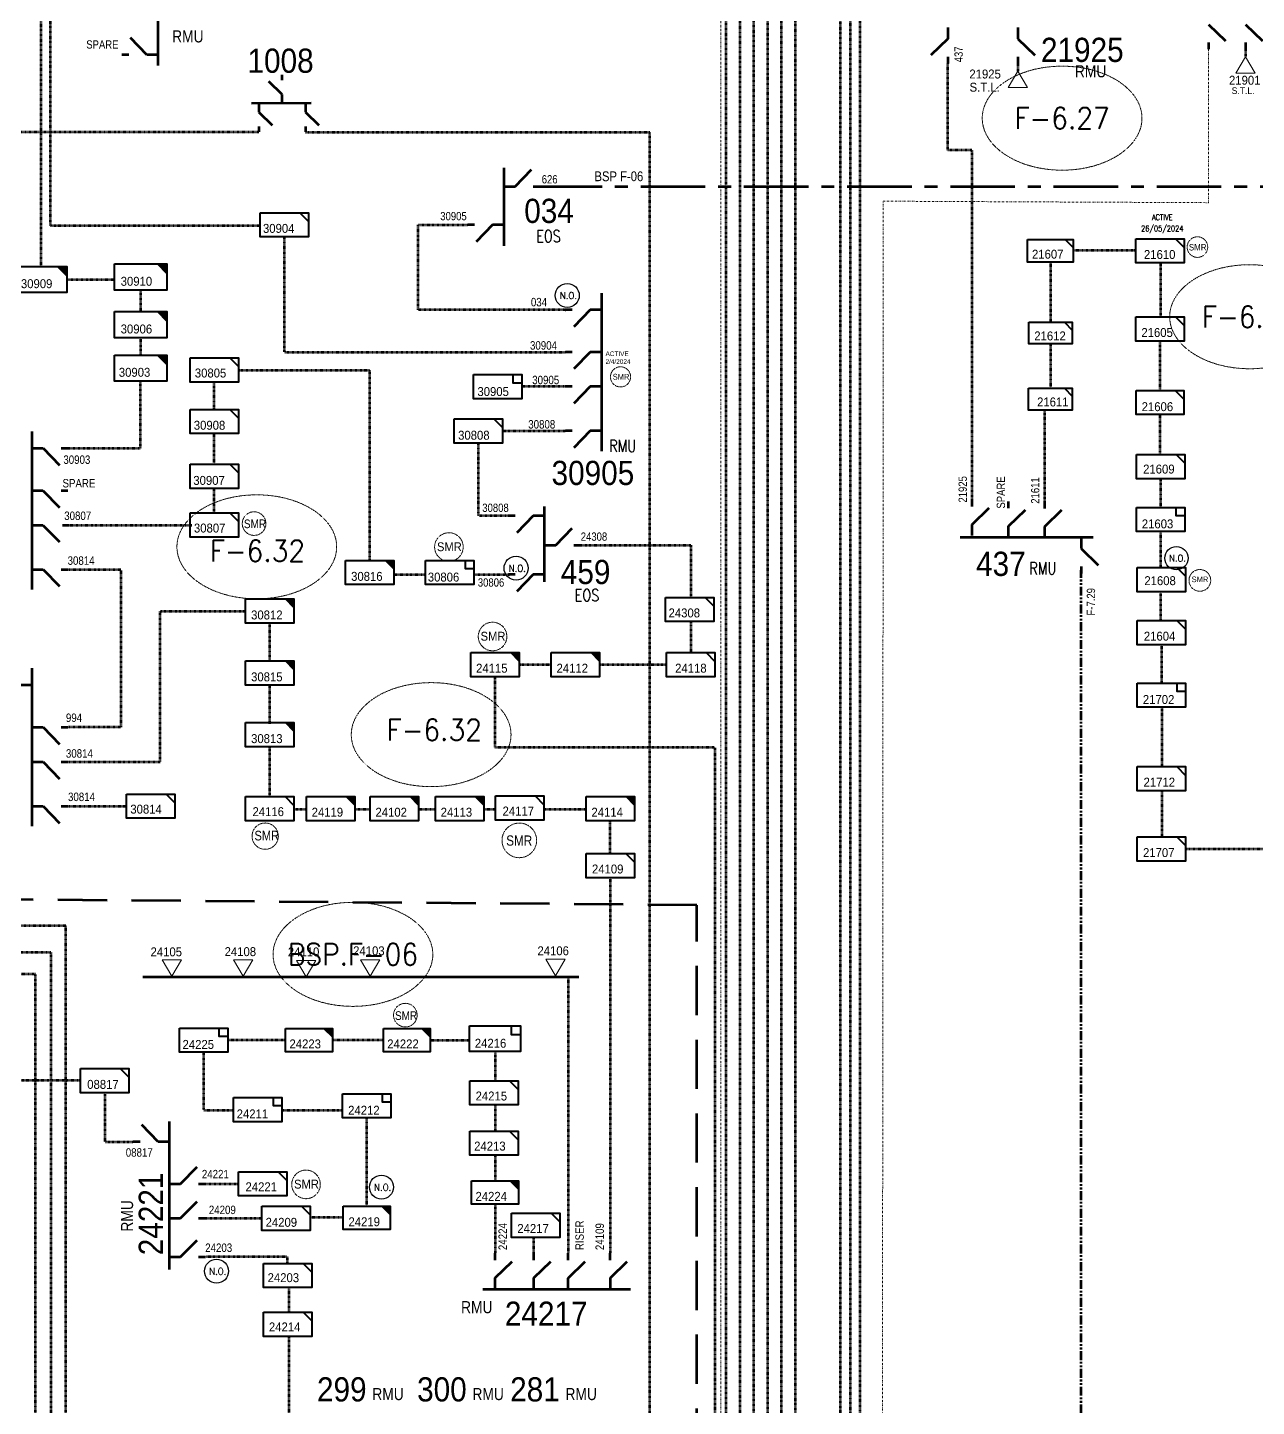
# Model space of a CAD drawing. Header units: metres. Extents: x 65984 to 144644, y -19036 to 23726.
# Drawn here: x 123471 to 123979, y 20894 to 21464 of the extents above; entities that cross this region are included whole.
import ezdxf
from ezdxf.enums import TextEntityAlignment as Align

# ---------------------------------------------------------------- set-up
doc = ezdxf.new("R2010")
doc.units = ezdxf.units.M
doc.header["$MEASUREMENT"] = 0
for name, pattern in [('( Center )', [2, 1.25, -0.25, 0.25, -0.25]), ('( Phantom )', [2.5, 1.25, -0.25, 0.25, -0.25, 0.25, -0.25]), ('DGN Style 3', [0.013877, 0, -0.013877]), ('DGN Style 4', [1.6, 0.8, -0.4, 0, -0.4]), ('HIDDEN2', [2381.25, 1587.5, -793.75])]:
    doc.linetypes.add(name, pattern=pattern)
doc.layers.get('0').update_dxf_attribs({"color": 95, "lineweight": 40})
for name, color, linetype, lineweight in [('d_eos', 111, 'Continuous', 40), ('d_eos no', 121, 'Continuous', 40), ('d_oh branch', 94, 'Continuous', 40), ('d_switch', 95, 'Continuous', 40), ('d_tf', 1, 'Continuous', 40), ('d_tf no', 6, 'Continuous', 40), ('d_ug cable', 95, 'Continuous', 40), ('d_ug main line', 95, 'Continuous', 40), ('d_unit sub', 7, 'Continuous', 40), ('FDR  1  16', 234, 'Continuous', 40), ('fedr no', 95, 'Continuous', 40), ('Level 37', 7, 'Continuous', 0), ('SW N O', 114, 'Continuous', 30)]:
    doc.layers.add(name, color=color, linetype=linetype, lineweight=lineweight)
doc.styles.add('NASKHF', font='naskhf.shx', dxfattribs={"height": 8})
doc.styles.add('Style-Arial', font='arial.ttf')
doc.styles.add('Style-ENGINEERING', font='ENGINEERING.shx')
doc.styles.add('Style-msdefault', font='msdefault.shx')
doc.styles.add('Style-STANDARD', font='STANDARD.shx')

# ---------------------------------------------------------------- blocks, each defined once
blk = doc.blocks.new('SS')
at = {"color": 0, "linetype": 'ByBlock', "lineweight": -2, "flags": 128}
blk.add_lwpolyline([(6.95, 4.25), (10.45, 4.25), (10.45, 0.75)], close=True, dxfattribs=at)
at = {"color": 0, "linetype": 'ByBlock', "lineweight": -2, "extrusion": (0, 0, -1)}
blk.add_solid([(-6.95, 4.25), (-10.45, 4.25), (-10.45, 0.75)], dxfattribs=at)
at = {"color": 0, "linetype": 'ByBlock', "lineweight": -2}
blk.add_3dface([(-9.55, 4.25), (10.45, 4.25), (10.45, -5.75), (-9.55, -5.75)], dxfattribs=at)
blk = doc.blocks.new('TF_8')
at = {"color": 0, "linetype": 'ByBlock', "lineweight": -2}
blk.add_line((6.3, 4.95), (9.9, 1.35), dxfattribs=at)
blk.add_3dface([(-10.1, 4.95), (9.9, 4.95), (9.9, -5.05), (-10.1, -5.05)], dxfattribs=at)
blk = doc.blocks.new('TF3')
at = {"color": 0, "linetype": 'ByBlock', "lineweight": -2}
for p, q in [((11.3, 9), (18.3, 9)), ((18.3, 9), (18.3, 2))]:
    blk.add_line(p, q, dxfattribs=at)
at = {"color": 0, "linetype": 'ByBlock', "lineweight": -2, "flags": 128}
blk.add_lwpolyline([(18.3, 2), (11.3, 2), (11.3, 9)], dxfattribs=at)
at = {"color": 0, "linetype": 'ByBlock', "lineweight": -2}
blk.add_3dface([(-21.7, 9), (18.3, 9), (18.3, -11), (-21.7, -11)], dxfattribs=at)
blk = doc.blocks.new('exist.us-1000kva')
at = {"color": 0, "linetype": 'ByBlock', "lineweight": -2, "flags": 128}
blk.add_lwpolyline([(40, 12.9), (32.8, 20), (40, 20)], close=True, dxfattribs=at)
at = {"color": 0, "linetype": 'ByBlock', "lineweight": -2, "extrusion": (0, 0, -1)}
blk.add_solid([(-40, 12.9), (-32.8, 20), (-40, 20)], dxfattribs=at)
at = {"color": 0, "linetype": 'ByBlock', "lineweight": -2, "xscale": 2, "yscale": 2}
blk.add_blockref('TF_8', (20.2, 10.1), dxfattribs=at)
blk = doc.blocks.new('*U829')
at = {"layer": 'd_eos', "color": 7, "linetype": 'Continuous', "lineweight": 211, "ltscale": 0.638341}
for p, q in [((7.44, 12.11), (7.44, 14.93)), ((7.44, 4.67), (14.44, 11.46)), ((-16.16, 0.02), (16.16, 0.02)), ((-8.42, 0.02), (-8.42, -4.63)), ((7.44, 0.02), (7.44, 4.67)), ((-8.42, -4.63), (-15.42, -11.43)), ((-8.42, -12.08), (-8.42, -14.9))]:
    blk.add_line(p, q, dxfattribs=at)
blk = doc.blocks.new('*U830')
at = {"layer": 'd_eos', "color": 6, "linetype": 'Continuous', "lineweight": 211, "ltscale": 0.638341}
for p, q in [((0, -13.64), (0, 17.59)), ((-12.1, 13.71), (-14.92, 13.71)), ((-4.65, 13.71), (-11.45, 6.71)), ((0, 13.71), (-4.65, 13.71)), ((4.65, 1.57), (11.44, 8.57)), ((0, 1.57), (4.65, 1.57)), ((12.09, 1.57), (14.91, 1.57)), ((-12.1, -10.57), (-14.92, -10.57)), ((-4.65, -10.58), (-11.45, -17.58)), ((0, -10.58), (-4.65, -10.58))]:
    blk.add_line(p, q, dxfattribs=at)
blk = doc.blocks.new('*U892')
at = {"layer": 'SW N O', "color": 3}
blk.add_circle((0, 0), 16.8, dxfattribs=at)
at = {"layer": 'SW N O', "color": 3, "style": 'Style-STANDARD'}
blk.add_text('N.O.', height=9.6, dxfattribs=at).set_placement((1.7, -0.2), align=Align.MIDDLE_CENTER)
blk = doc.blocks.new('*U969')
at = {"layer": 'SW N O', "color": 3, "ltscale": 0.426762}
blk.add_circle((0, 0), 16.8, dxfattribs=at)
at = {"layer": 'SW N O', "color": 3, "style": 'Style-STANDARD'}
blk.add_text('N.O.', height=9.6, dxfattribs=at).set_placement((1.7, -0.2), align=Align.MIDDLE_CENTER)
blk = doc.blocks.new('*U967')
at = {"layer": 'SW N O', "color": 3, "ltscale": 0.426762}
blk.add_circle((0, 0), 16.8, dxfattribs=at)
at = {"layer": 'SW N O', "color": 3, "style": 'Style-STANDARD'}
blk.add_text('N.O.', height=9.6, dxfattribs=at).set_placement((1.7, -0.2), align=Align.MIDDLE_CENTER)
blk = doc.blocks.new('TRA1_483')
at = {"layer": 'd_tf', "color": 6, "linetype": 'Continuous', "lineweight": 0, "ltscale": 0.000311998, "flags": 128}
blk.add_lwpolyline([(10, -17), (0, 0), (-10, -17)], close=True, dxfattribs=at)
blk = doc.blocks.new('TRA1_482')
at = {"layer": 'd_tf', "color": 6, "linetype": 'Continuous', "lineweight": 0, "ltscale": 0.000311998, "xscale": 1.000046564039522, "yscale": 1.000046564039522, "zscale": 1.000046564039522, "rotation": 180}
blk.add_blockref('TRA1_483', (0, 0), dxfattribs=at)
blk = doc.blocks.new('TRA1_1378')
at = {"layer": 'd_tf', "color": 59, "linetype": 'Continuous', "lineweight": 0, "ltscale": 0.000355616, "extrusion": (0, 0, -1), "flags": 128}
blk.add_lwpolyline([(-9.9, -17), (0.1, 0), (10.1, -17)], close=True, dxfattribs=at)
blk = doc.blocks.new('TRA1_1377')
at = {"layer": 'd_tf', "color": 59, "linetype": 'Continuous', "lineweight": 0, "ltscale": 0.000355616, "xscale": 1.000046564039522, "yscale": 1.000046564039522, "zscale": 1.000046564039522, "rotation": 180}
blk.add_blockref('TRA1_1378', (0, 0), dxfattribs=at)
blk = doc.blocks.new('*U3419')
at = {"layer": 'd_eos', "color": 7, "linetype": 'Continuous', "lineweight": 211, "ltscale": 0.892698}
for p, q in [((0, -13.64), (0, 17.59)), ((-12.1, 13.71), (-14.92, 13.71)), ((-4.65, 13.71), (-11.45, 6.71)), ((0, 13.71), (-4.65, 13.71)), ((4.65, 1.57), (11.44, 8.57)), ((0, 1.57), (4.65, 1.57)), ((12.09, 1.57), (14.91, 1.57)), ((-12.1, -10.57), (-14.92, -10.57)), ((-4.65, -10.58), (-11.45, -17.58)), ((0, -10.58), (-4.65, -10.58))]:
    blk.add_line(p, q, dxfattribs=at)

msp = doc.modelspace()

# ---------------------------------------------------------------- linework, layer by layer
at = {"layer": 'd_eos', "color": 7, "linetype": 'Continuous', "lineweight": 211, "ltscale": 0.478599}
for p, q in [((123525.35, 21448.79), (123525.35, 21503.31)), ((123520.71, 21453.16), (123513.91, 21460.16)), ((123513.26, 21453.16), (123510.44, 21453.16)), ((123525.35, 21453.16), (123520.71, 21453.16))]:
    msp.add_line(p, q, dxfattribs=at)
at = {"layer": 'd_eos', "color": 59, "linetype": 'Continuous', "lineweight": 211, "ltscale": 0.638341}
for p, q in [((123851.91, 21464.47), (123851.91, 21459.82)), ((123880.85, 21464.47), (123880.85, 21459.82)), ((123959.69, 21465.75), (123966.69, 21458.96)), ((123975, 21465.75), (123982, 21458.96)), ((123851.91, 21459.82), (123844.91, 21453.02)), ((123880.85, 21459.82), (123887.85, 21453.02)), ((123959.69, 21458.31), (123959.69, 21455.48)), ((123975, 21458.31), (123975, 21455.48)), ((123851.91, 21452.37), (123851.91, 21449.55)), ((123880.85, 21452.37), (123880.85, 21449.55))]:
    msp.add_line(p, q, dxfattribs=at)
at = {"layer": 'd_eos', "color": 2, "linetype": 'Continuous', "lineweight": 211, "ltscale": 0.638341}
for p, q in [((123708.74, 21354.71), (123708.74, 21289.34)), ((123704.09, 21347.74), (123697.29, 21340.73)), ((123708.74, 21347.73), (123704.09, 21347.74)), ((123696.65, 21330.33), (123693.82, 21330.33)), ((123704.09, 21330.33), (123697.3, 21323.33)), ((123708.74, 21330.33), (123704.09, 21330.33)), ((123696.65, 21316.02), (123693.82, 21316.02)), ((123704.09, 21316.02), (123697.29, 21309.02)), ((123708.74, 21316.02), (123704.09, 21316.02)), ((123696.64, 21297.68), (123693.82, 21297.68)), ((123704.09, 21297.68), (123697.29, 21290.68)), ((123708.74, 21297.68), (123704.09, 21297.68)), ((123473.15, 21199.6), (123473.15, 21134.23)), ((123473.14, 21192.63), (123468.5, 21192.63)), ((123473.15, 21175.22), (123477.8, 21175.22)), ((123477.8, 21175.22), (123484.6, 21168.22)), ((123485.24, 21175.22), (123488.07, 21175.22)), ((123473.15, 21160.91), (123477.8, 21160.92)), ((123477.8, 21160.92), (123484.6, 21153.91)), ((123485.24, 21160.92), (123488.07, 21160.92)), ((123473.15, 21142.58), (123477.8, 21142.58)), ((123477.8, 21142.58), (123484.6, 21135.57)), ((123485.25, 21142.58), (123488.07, 21142.58))]:
    msp.add_line(p, q, dxfattribs=at)
at = {"layer": 'd_eos', "color": 3, "linetype": 'Continuous', "lineweight": 211, "ltscale": 0.638341}
for p, q in [((123696.65, 21347.74), (123693.82, 21347.74)), ((123525.4, 21003.82), (123518.6, 21010.83)), ((123530.05, 20951.07), (123530.05, 21012.17)), ((123517.95, 21003.82), (123515.13, 21003.82)), ((123530.05, 21003.82), (123525.4, 21003.82)), ((123534.69, 20986.42), (123541.49, 20993.42)), ((123530.04, 20986.42), (123534.69, 20986.42)), ((123542.14, 20986.42), (123544.96, 20986.42)), ((123534.7, 20972.17), (123541.49, 20979.17)), ((123530.05, 20972.17), (123534.7, 20972.17)), ((123542.14, 20972.17), (123544.97, 20972.17)), ((123534.71, 20956.19), (123541.5, 20963.19)), ((123530.06, 20956.19), (123534.71, 20956.19)), ((123542.15, 20956.19), (123544.97, 20956.19))]:
    msp.add_line(p, q, dxfattribs=at)
at = {"layer": 'd_eos', "color": 6, "linetype": 'Continuous', "lineweight": 211, "ltscale": 0.638341}
for p, q in [((123473.14, 21297.49), (123473.15, 21232.12)), ((123473.15, 21290.51), (123477.8, 21290.51)), ((123477.8, 21290.51), (123484.59, 21283.51)), ((123485.24, 21290.51), (123488.06, 21290.51)), ((123473.15, 21273.11), (123477.79, 21273.11)), ((123477.79, 21273.11), (123484.59, 21266.11)), ((123485.24, 21273.11), (123488.06, 21273.11)), ((123473.14, 21258.8), (123477.79, 21258.8)), ((123477.79, 21258.8), (123484.59, 21251.8)), ((123485.81, 21258.8), (123488.63, 21258.8)), ((123473.15, 21240.46), (123477.8, 21240.46)), ((123477.8, 21240.46), (123484.6, 21233.46)), ((123485.24, 21240.46), (123488.07, 21240.46)), ((123664.73, 20954.93), (123664.73, 20957.76)), ((123680.71, 20954.93), (123680.71, 20957.75)), ((123694.96, 20954.93), (123694.96, 20957.75)), ((123712.36, 20954.93), (123712.36, 20957.76)), ((123664.73, 20947.49), (123671.73, 20954.28)), ((123680.71, 20947.49), (123687.71, 20954.28)), ((123694.96, 20947.48), (123701.96, 20954.28)), ((123712.37, 20947.49), (123719.37, 20954.29)), ((123664.73, 20942.84), (123664.73, 20947.49)), ((123680.71, 20942.84), (123680.71, 20947.49)), ((123694.96, 20942.83), (123694.96, 20947.48)), ((123712.37, 20942.84), (123712.37, 20947.49)), ((123659.61, 20942.83), (123720.71, 20942.84))]:
    msp.add_line(p, q, dxfattribs=at)
at = {"layer": 'd_eos', "color": 21, "linetype": 'Continuous', "lineweight": 211, "ltscale": 0.478599}
for p, q in [((123862.03, 21266.5), (123862.03, 21269.32)), ((123862.03, 21259.06), (123869.03, 21265.85)), ((123877.02, 21265.77), (123877.02, 21268.59)), ((123877.02, 21258.33), (123884.02, 21265.12)), ((123892.02, 21265.67), (123892.02, 21268.49)), ((123892.02, 21258.23), (123899.02, 21265.02)), ((123862.03, 21254.41), (123862.03, 21259.06)), ((123877.02, 21253.68), (123877.02, 21258.33)), ((123892.02, 21253.58), (123892.02, 21258.23)), ((123912.01, 21253.68), (123857.03, 21253.68)), ((123907.01, 21253.68), (123907.01, 21249.03)), ((123907.01, 21249.03), (123914.01, 21242.24)), ((123907.01, 21241.59), (123907.01, 21238.77))]:
    msp.add_line(p, q, dxfattribs=at)
at = {"layer": 'd_oh branch', "color": 6, "linetype": 'Continuous', "lineweight": 100}
msp.add_line((123519.02, 21072.02), (123699.37, 21072.02), dxfattribs=at)
at = {"layer": 'd_ug cable', "color": 59, "linetype": 'DGN Style 3', "lineweight": 106}
for p, q in [((123975, 21455.48), (123975, 21452.36)), ((123880.85, 21449.55), (123880.85, 21446.43))]:
    msp.add_line(p, q, dxfattribs=at)
at = {"layer": 'd_ug cable', "color": 18, "linetype": 'DGN Style 3', "lineweight": 100}
for p, q in [((123567.04, 21421.2), (123230.44, 21421.49)), ((123728.65, 21421.14), (123586.31, 21421.14))]:
    msp.add_line(p, q, dxfattribs=at)
at = {"layer": 'd_ug cable', "color": 21, "linetype": 'DGN Style 3', "lineweight": 100}
for p, q in [((123903.77, 21372.39), (123929.62, 21372.39)), ((123894.34, 21367.45), (123894.34, 21342.63)), ((123894.34, 21333.65), (123894.34, 21315.32))]:
    msp.add_line(p, q, dxfattribs=at)
at = {"layer": 'd_ug cable', "color": 6, "linetype": 'DGN Style 3', "lineweight": 100}
for p, q in [((123558.59, 21322.88), (123612.88, 21322.88)), ((123612.88, 21244.17), (123612.88, 21322.88)), ((123548.59, 21306.59), (123548.59, 21317.88)), ((123548.59, 21283.93), (123548.59, 21296.6)), ((123667.79, 21297.68), (123693.82, 21297.68)), ((123548.59, 21263.8), (123548.59, 21273.93)), ((123571.53, 21202.63), (123571.53, 21218.23)), ((123687.94, 21200.96), (123674.66, 21200.96)), ((123571.53, 21176.61), (123571.53, 21192.63)), ((123571.53, 21146.51), (123571.53, 21167.1)), ((123488.07, 21142.58), (123512.3, 21142.58)), ((123586.69, 21141.25), (123581.53, 21141.25)), ((123613.07, 21141.25), (123606.68, 21141.25)), ((123640.03, 21141.25), (123633.06, 21141.25)), ((123664.94, 21141.25), (123660.03, 21141.25)), ((123578.09, 21045.85), (123554.18, 21045.85)), ((123618.52, 21045.85), (123597.46, 21045.85)), ((123637.89, 21045.85), (123654.17, 21045.85)), ((123680.71, 20957.75), (123680.71, 20964.3))]:
    msp.add_line(p, q, dxfattribs=at)
at = {"layer": 'd_ug cable', "color": 7, "linetype": 'DGN Style 3', "lineweight": 100}
msp.add_line((123702.37, 21141.25), (123684.94, 21141.25), dxfattribs=at)
at = {"layer": 'd_ug cable', "color": 3, "linetype": 'DGN Style 3', "lineweight": 100}
for p, q in [((123544.96, 20986.42), (123558.66, 20986.42)), ((123588.29, 20972.66), (123601.94, 20972.66))]:
    msp.add_line(p, q, dxfattribs=at)
at = {"layer": 'd_ug cable', "color": 5, "linetype": 'DGN Style 3', "lineweight": 100, "flags": 128}
for points in [[(123162.36, 21867.8), (123162.36, 21721.06), (123616.77, 21721.06), (123616.77, 21576.05), (123788.77, 21576.05), (123788.77, 20794.08), (124291.26, 20794.08), (124291.26, 20415.02)], [(122874.85, 21623.3), (122848.5, 21623.3), (122848.5, 21698.13), (123593.84, 21698.13), (123593.84, 21553.12), (123765.84, 21553.12), (123765.84, 20771.14), (124610.24, 20771.14), (124610.24, 20416.17)], [(125051.96, 20415.58), (125051.96, 20849.17), (123487.2, 20849.17), (123487.2, 21093.05), (123265.34, 21093.05), (123265.34, 21085.6)]]:
    msp.add_lwpolyline(points, dxfattribs=at)
at = {"layer": 'd_ug cable', "color": 94, "linetype": 'DGN Style 3', "lineweight": 100, "flags": 128}
msp.add_lwpolyline([(123179.39, 21850.54), (123133.36, 21850.54), (123133.36, 21715.33), (123611.04, 21715.33), (123611.04, 21570.32), (123783.04, 21570.32), (123783.04, 20788.35), (124269.96, 20788.35), (124269.96, 20415.29)], dxfattribs=at)
at = {"layer": 'd_ug cable', "color": 6, "linetype": 'DGN Style 3', "lineweight": 100, "flags": 128}
for points in [[(124230.98, 20415.27), (124230.98, 20804.75), (123815.6, 20804.75), (123815.6, 21669.38), (123956.73, 21669.38), (123956.73, 21770.03)], [(123505.46, 21593.74), (123476.92, 21593.74), (123476.92, 21365.74)], [(123577.57, 21377.89), (123577.57, 21330.33), (123693.82, 21330.33)], [(123693.82, 21347.74), (123632.9, 21347.74), (123632.9, 21382.89), (123653.41, 21382.89)], [(123487.7, 21360.35), (123507.45, 21360.35)], [(123518.16, 21355.8), (123518.16, 21347.02)], [(123518.16, 21336.24), (123518.16, 21329.01)], [(123488.06, 21290.51), (123518.16, 21290.51), (123518.16, 21318.23)], [(123693.82, 21316.02), (123675.74, 21316.02)], [(123670.24, 21262.6), (123657.8, 21262.6), (123657.8, 21292.69)], [(123488.63, 21258.8), (123539.41, 21258.8)], [(123700.08, 21250.46), (123745.71, 21250.46), (123745.71, 21228.88)], [(123488.07, 21240.46), (123509.93, 21240.46), (123509.93, 21175.22), (123488.07, 21175.22)], [(123622.87, 21238.32), (123635.99, 21238.32)], [(123655.98, 21238.32), (123670.71, 21238.32)], [(123488.07, 21160.92), (123526.26, 21160.92), (123526.26, 21223.23), (123561.54, 21223.23)], [(123745.71, 21218.88), (123745.71, 21206.04)], [(123735.55, 21201.04), (123707.94, 21201.04)], [(123664.67, 21196.04), (123664.67, 21166.96), (123755.51, 21166.96), (123755.51, 20761.34), (124932.52, 20761.34), (124932.52, 20415.29)], [(123712.36, 21122.98), (123712.36, 21136.51)], [(123712.36, 21112.98), (123712.36, 20957.76)], [(123694.95, 21072.02), (123694.96, 20957.75)], [(123544.18, 21040.85), (123544.18, 21016.94), (123556.56, 21016.94)], [(123664.69, 21041.16), (123664.69, 21029.03)], [(123664.69, 21019.03), (123664.69, 21008.21)], [(123576.55, 21016.94), (123601.67, 21016.94)], [(123611.62, 20977.16), (123611.62, 21013.68)], [(123664.69, 20998.21), (123664.69, 20987.67)], [(123664.69, 20977.98), (123664.69, 20957.76)]]:
    msp.add_lwpolyline(points, dxfattribs=at)
at = {"layer": 'd_ug cable', "color": 7, "linetype": 'DGN Style 3', "lineweight": 100, "flags": 128}
for points in [[(123833.54, 21745.02), (123833.54, 21754.66), (123807.4, 21754.66), (123807.4, 20798.39), (124191.74, 20798.39), (124191.74, 20415.29)], [(123090.61, 21581.95), (123061.99, 21581.95), (123061.99, 21692.39), (123588.1, 21692.39), (123588.1, 21547.38), (123760.1, 21547.38), (123760.1, 20765.41), (124590.64, 20765.41), (124590.64, 20416.16)], [(124212.33, 20415.29), (124212.33, 20800.97), (123811.63, 20800.97), (123811.63, 21585.35), (123790.7, 21585.35), (123790.7, 21630.97)]]:
    msp.add_lwpolyline(points, dxfattribs=at)
at = {"layer": 'd_ug cable', "color": 1, "linetype": 'DGN Style 3', "lineweight": 100, "flags": 128}
for points in [[(122978.28, 21716.94), (122978.28, 21709.59), (123605.3, 21709.59), (123605.3, 21564.58), (123777.3, 21564.58), (123777.3, 20782.61), (124250.54, 20782.61), (124250.54, 20415.29)], [(125032.35, 20415.58), (125032.35, 20842.68), (123481.11, 20842.68), (123481.11, 21082.09), (123311.53, 21082.09), (123311.53, 21102.6)]]:
    msp.add_lwpolyline(points, dxfattribs=at)
at = {"layer": 'd_ug cable', "color": 206, "linetype": 'DGN Style 3', "lineweight": 100, "flags": 128}
msp.add_lwpolyline([(122876.26, 21564.79), (122838.68, 21564.79), (122838.68, 21703.86), (123599.57, 21703.86), (123599.57, 21558.85), (123771.57, 21558.85), (123771.57, 20776.88), (124629.66, 20776.88), (124629.66, 20416.18)], dxfattribs=at)
at = {"layer": 'd_ug cable', "color": 6, "linetype": 'DGN Style 3', "lineweight": 140, "flags": 128}
msp.add_lwpolyline([(123567.57, 21382.5), (123480.89, 21382.5), (123480.89, 21578.75), (123505.66, 21578.75)], dxfattribs=at)
at = {"layer": 'd_ug cable', "color": 2, "linetype": 'DGN Style 4', "lineweight": 0, "flags": 128}
msp.add_lwpolyline([(124492.72, 20416.07), (124492.72, 20763.18), (124492.72, 20763.35), (123758.05, 20763.35), (123758.05, 21469.21), (122940.41, 21469.21), (122940.41, 21449.02)], dxfattribs=at)
at = {"layer": 'd_ug cable', "color": 121, "linetype": 'DGN Style 4', "lineweight": 0, "flags": 128}
msp.add_lwpolyline([(123959.69, 21455.48), (123959.65, 21392.07), (123825.21, 21392.69), (123824.8, 20711.15), (124814.27, 20708.92), (124814.27, 20415.29)], dxfattribs=at)
at = {"layer": 'd_ug cable', "color": 59, "linetype": 'DGN Style 3', "lineweight": 140, "flags": 128}
msp.add_lwpolyline([(123862.03, 21269.32), (123862.03, 21413.73), (123851.91, 21413.73), (123851.91, 21449.55)], dxfattribs=at)
at = {"layer": 'd_ug cable', "color": 18, "linetype": 'DGN Style 3', "lineweight": 100, "flags": 128}
msp.add_lwpolyline([(125667.31, 21211.13), (125667.31, 20863.6), (123728.65, 20863.6), (123728.65, 21421.14)], dxfattribs=at)
at = {"layer": 'd_ug cable', "color": 21, "linetype": 'DGN Style 3', "lineweight": 100, "flags": 128}
for points in [[(123939.93, 21344.83), (123939.93, 21367.17)], [(123939.73, 21314.34), (123939.73, 21334.85)], [(123892.02, 21268.49), (123892.02, 21306.3)], [(123939.73, 21287.92), (123939.73, 21304.59)], [(123939.85, 21278.04), (123939.85, 21266.11)], [(123939.85, 21256.21), (123939.85, 21241.22)], [(123939.85, 21231.22), (123939.85, 21219.35)], [(123940.21, 21209.32), (123940.21, 21193.47)], [(123940.57, 21158.91), (123940.57, 21183.47)], [(123940.57, 21129.89), (123940.57, 21148.91)], [(123950.21, 21124.94), (123989.16, 21124.94)]]:
    msp.add_lwpolyline(points, dxfattribs=at)
at = {"layer": 'd_ug cable', "color": 3, "linetype": 'DGN Style 3', "lineweight": 100, "flags": 128}
for points in [[(124993.64, 20415.29), (124993.64, 20836.57), (123474.63, 20836.57), (123474.63, 21073.13), (123366.38, 21073.13), (123366.38, 21064.34)], [(123493.34, 21029.1), (123446.75, 21029.1)], [(123503.34, 21024.1), (123503.34, 21003.82), (123515.13, 21003.82)], [(123544.97, 20972.17), (123568.25, 20972.17)]]:
    msp.add_lwpolyline(points, dxfattribs=at)
at = {"layer": 'd_ug cable', "color": 200, "linetype": 'DGN Style 3', "lineweight": 140, "flags": 128}
for points in [[(123578.92, 20953.53), (123578.92, 20956.19), (123544.97, 20956.19)], [(123579.44, 20943.85), (123579.44, 20933.45)], [(123579.44, 20923.26), (123579.44, 20525.54)]]:
    msp.add_lwpolyline(points, dxfattribs=at)
at = {"layer": 'd_ug cable', "color": 200, "linetype": 'DGN Style 3', "lineweight": 100, "flags": 128}
msp.add_lwpolyline([(123578.92, 20953.53), (123578.92, 20956.33)], dxfattribs=at)
at = {"layer": 'd_ug cable', "color": 1, "linetype": 'DGN Style 3', "lineweight": 13}
for centre, radius in [((123955.11, 21373.71), 4.25), ((123716.58, 21320.05), 4.17), ((123956.11, 21235.91), 4.49)]:
    msp.add_circle(centre, radius, dxfattribs=at)
at = {"layer": 'd_ug cable', "color": 2, "linetype": 'DGN Style 3', "lineweight": 13}
for centre, radius in [((123565.07, 21259.4), 4.89), ((123645.62, 21249.71), 5.91), ((123663.67, 21212.71), 5.91), ((123569.66, 21130.17), 5.44), ((123674.73, 21128.42), 7.16), ((123627.61, 21056.16), 4.89), ((123586.54, 20986.19), 5.91)]:
    msp.add_circle(centre, radius, dxfattribs=at)
at = {"layer": 'd_ug cable', "color": 3, "linetype": 'DGN Style 3', "lineweight": 106}
msp.add_point((123693.82, 21347.74), dxfattribs=at)
at = {"layer": 'd_ug main line', "color": 30, "linetype": 'HIDDEN2', "lineweight": 140, "ltscale": 0.012803}
msp.add_lwpolyline([(125647.73, 21288.02), (125647.73, 20873.25), (123748.16, 20873.25), (123748.16, 21101.65), (123388.77, 21104.56), (123388.77, 21128.79)], dxfattribs=at)
at = {"layer": 'FDR  1  16', "color": 7, "linetype": '( Center )', "lineweight": 120, "ltscale": 21.338113, "flags": 128}
msp.add_lwpolyline([(123682.26, 21398.75), (123682.26, 21398.75), (123988.61, 21398.75)], dxfattribs=at)
at = {"layer": 'FDR  1  16', "color": 57, "linetype": '( Phantom )', "lineweight": 70, "ltscale": 2.94, "true_color": 0x7d8a21, "flags": 128}
msp.add_lwpolyline([(115008.58, 20070.71), (115008.58, 20056.38), (115008.58, 20056.38), (115008.58, 19792.67), (123522.53, 19792.67), (123522.53, 20577.89), (123907.01, 20577.89), (123907.01, 21240.18)], dxfattribs=at)
at = {"layer": 'fedr no', "color": 82, "linetype": 'DGN Style 3', "lineweight": 13, "true_color": 0x1dc70e}
for centre in [(123899.16, 21427.01), (123976.66, 21344.92), (123566.19, 21249.79), (123638.28, 21172.14), (123605.94, 21081.3)]:
    msp.add_ellipse(centre, major_axis=(33.02, 0), ratio=0.651175, dxfattribs=at)

# ---------------------------------------------------------------- block references
at = {"layer": 'd_eos', "color": 7, "linetype": 'Continuous', "lineweight": 211, "ltscale": 0.892698, "xscale": 0.79347247888076, "yscale": 0.79347247888076, "zscale": 0.79347247888076, "rotation": 90.02193676040346}
msp.add_blockref('*U3419', (123577.91, 21433.15), dxfattribs=at)
at = {"layer": 'd_eos', "color": 7, "linetype": 'Continuous', "lineweight": 211, "ltscale": 0.638341, "extrusion": (0, 0, -1), "rotation": 270}
msp.add_blockref('*U829', (-123668.35, 21390.33), dxfattribs=at)
at = {"layer": 'd_eos', "color": 6, "linetype": 'Continuous', "lineweight": 211, "ltscale": 0.638341}
msp.add_blockref('*U830', (123685.16, 21248.89), dxfattribs=at)
at = {"layer": 'd_tf', "color": 59, "linetype": 'Continuous', "lineweight": 0, "ltscale": 0.000355616, "extrusion": (0, 0, -1), "xscale": 0.4, "yscale": 0.4, "zscale": 0.4, "rotation": 180}
for p in [(-123974.97, 21452.38), (-123880.82, 21446.44)]:
    msp.add_blockref('TRA1_1377', p, dxfattribs=at)
at = {"layer": 'd_tf', "color": 6, "linetype": 'Continuous', "lineweight": 0, "ltscale": 0.000311998, "xscale": 0.4, "yscale": 0.4, "zscale": 0.4, "rotation": 359.9999999999999}
for p in [(123531.06, 21072.23), (123560.62, 21072.24), (123586.61, 21072.02), (123613.11, 21072.27), (123689.75, 21072.47)]:
    msp.add_blockref('TRA1_482', p, dxfattribs=at)
at = {"layer": 'd_unit sub', "color": 6, "linetype": 'Continuous', "lineweight": 40, "rotation": 359.9999999999999}
for name, p, xscale, yscale, zscale in [('TF_8', (123577.67, 21382.94), 0.999671859597321, 0.999671859597321, 0.2499179648993302), ('exist.us-1000kva', (123507.39, 21355.95), 0.5389220798182578, 0.5389220798182578, 0.5389220798182578), ('exist.us-1000kva', (123466.14, 21354.96), 0.5389220798182578, 0.5389220798182578, 0.5389220798182578), ('exist.us-1000kva', (123507.39, 21336.24), 0.5389220798182578, 0.5389220798182578, 0.5389220798182578), ('exist.us-1000kva', (123507.39, 21318.23), 0.5389220798182578, 0.5389220798182578, 0.5389220798182578), ('TF_8', (123548.69, 21278.98), 0.999671859597321, 0.999671859597321, 0.2499179648993302), ('TF_8', (123522.4, 21142.63), 0.999671859597321, 0.999671859597321, 0.2499179648993302)]:
    msp.add_blockref(name, p, dxfattribs=dict(at, xscale=xscale, yscale=yscale, zscale=zscale))
at = {"layer": 'd_unit sub', "color": 21, "linetype": 'Continuous', "lineweight": 40}
for name, p, xscale, yscale, zscale in [('TF_8', (123894.43, 21372.21), 0.9426995957489875, 0.9426995957489875, 0.2499179648993302), ('TF_8', (123939.73, 21339.9), 0.9996718595973229, 0.9996718595973229, 0.2499179648993302), ('TF_8', (123894.43, 21338.19), 0.8976043294887555, 0.8976043294887555, 0.2499179648993302), ('TF_8', (123894.43, 21310.86), 0.9020399630645031, 0.9020399630645031, 0.2499179648993302), ('TF_8', (123939.73, 21309.51), 0.9796784224053766, 0.9796784224053766, 0.2449196056013438), ('TF_8', (123939.95, 21282.99), 0.9996718595973229, 0.9996718595973229, 0.2499179648993302), ('TF3', (123940.7, 21261.61), 0.4998359297986605, 0.4998359297986605, 0.2499179648993302), ('TF_8', (123940.31, 21214.37), 0.9996718595973229, 0.9996718595973229, 0.2499179648993302), ('TF3', (123941.06, 21188.97), 0.4998359297986605, 0.4998359297986605, 0.2499179648993302), ('TF_8', (123940.31, 21153.96), 0.9996718595973229, 0.9996718595973229, 0.2499179648993302), ('TF_8', (123940.31, 21124.94), 0.9996718595973229, 0.9996718595973229, 0.2499179648993302)]:
    msp.add_blockref(name, p, dxfattribs=dict(at, xscale=xscale, yscale=yscale, zscale=zscale))
at = {"layer": 'd_unit sub', "color": 2, "linetype": 'Continuous', "lineweight": 40}
for name, p, xscale, yscale, zscale in [('TF_8', (123939.72, 21372.22), 0.9996718595973229, 0.9996718595973229, 0.2499179648993302), ('TF3', (123666.59, 21316.52), 0.4998359297986605, 0.4998359297986605, 0.2499179648993302), ('TF_8', (123940.31, 21236.27), 0.9996718595973229, 0.9996718595973229, 0.2499179648993302), ('SS', (123664.22, 21201.79), 0.999671859597321, 0.999671859597321, 0.2499179648993302), ('TF_8', (123675.04, 21141.83), 0.999671859597321, 0.999671859597321, 0.2499179648993302), ('exist.us-1000kva', (123618.52, 21041.01), 0.4841668605426701, 0.4841668605426701, 0.4841668605426701)]:
    msp.add_blockref(name, p, dxfattribs=dict(at, xscale=xscale, yscale=yscale, zscale=zscale))
at = {"layer": 'd_unit sub', "color": 6, "linetype": 'Continuous', "lineweight": 40}
for name, p, xscale, yscale, zscale in [('TF_8', (123548.69, 21322.93), 0.999671859597321, 0.999671859597321, 0.2499179648993302), ('TF_8', (123548.69, 21301.65), 0.999671859597321, 0.999671859597321, 0.2499179648993302), ('TF_8', (123657.9, 21297.73), 0.999671859597321, 0.999671859597321, 0.2499179648993302), ('SS', (123612.43, 21239.92), 0.999671859597321, 0.999671859597321, 0.2499179648993302), ('TF3', (123646.84, 21239.67), 0.4998359297986605, 0.4998359297986605, 0.2499179648993302), ('SS', (123571.08, 21223.98), 0.999671859597321, 0.999671859597321, 0.2499179648993302), ('TF_8', (123745.21, 21223.93), 0.999671859597321, 0.999671859597321, 0.2499179648993302), ('SS', (123571.08, 21198.38), 0.999671859597321, 0.999671859597321, 0.2499179648993302), ('SS', (123697.49, 21201.79), 0.999671859597321, 0.999671859597321, 0.2499179648993302), ('TF_8', (123745.65, 21201.09), 0.999671859597321, 0.999671859597321, 0.2499179648993302), ('SS', (123571.08, 21172.84), 0.999671859597321, 0.999671859597321, 0.2499179648993302), ('TF_8', (123571.63, 21141.56), 0.999671859597321, 0.999671859597321, 0.2499179648993302), ('SS', (123596.23, 21142.26), 0.999671859597321, 0.999671859597321, 0.2499179648993302), ('SS', (123622.61, 21142.26), 0.999671859597321, 0.999671859597321, 0.2499179648993302), ('SS', (123649.58, 21142.26), 0.999671859597321, 0.999671859597321, 0.2499179648993302), ('SS', (123711.91, 21142.26), 0.999671859597321, 0.999671859597321, 0.2499179648993302), ('TF_8', (123712.46, 21118.03), 0.9996718595973229, 0.9996718595973229, 0.2499179648993302), ('TF3', (123545.03, 21046.35), 0.4998359297986605, 0.4998359297986605, 0.2499179648993302), ('exist.us-1000kva', (123578.09, 21041.01), 0.4841668605426701, 0.4841668605426701, 0.4841668605426701), ('TF3', (123665.58, 21046.95), 0.5260888900685635, 0.5260888900685635, 0.2499179648993302), ('TF_8', (123664.42, 21024.08), 0.999671859597321, 0.999671859597321, 0.2499179648993302), ('TF3', (123567.41, 21017.62), 0.4998359297986605, 0.4998359297986605, 0.2499179648993302), ('TF3', (123612.47, 21019.18), 0.4998359297986605, 0.4998359297986605, 0.2499179648993302), ('TF_8', (123664.42, 21003.26), 0.999671859597321, 0.999671859597321, 0.2499179648993302), ('exist.us-1000kva', (123655, 20977.98), 0.4841668605426701, 0.4841668605426701, 0.4841668605426701), ('TF_8', (123681.62, 20969.35), 0.999671859597321, 0.999671859597321, 0.2499179648993302)]:
    msp.add_blockref(name, p, dxfattribs=dict(at, xscale=xscale, yscale=yscale, zscale=zscale))
at = {"layer": 'd_unit sub', "color": 2, "linetype": 'Continuous', "lineweight": 40, "xscale": 0.999671859597321, "yscale": 0.999671859597321, "zscale": 0.2499179648993302, "rotation": 359.9999999999999}
msp.add_blockref('TF_8', (123548.69, 21258.85), dxfattribs=at)
at = {"layer": 'd_unit sub', "color": 3, "linetype": 'Continuous', "lineweight": 40}
for name, p, xscale, yscale, zscale in [('TF_8', (123503.44, 21029.15), 0.999671859597321, 0.999671859597321, 0.2499179648993302), ('TF_8', (123568.76, 20986.47), 0.999671859597321, 0.999671859597321, 0.2499179648993302), ('TF_8', (123578.35, 20972.22), 0.999671859597321, 0.999671859597321, 0.2499179648993302), ('exist.us-1000kva', (123601.94, 20967.48), 0.4841668605426701, 0.4841668605426701, 0.4841668605426701)]:
    msp.add_blockref(name, p, dxfattribs=dict(at, xscale=xscale, yscale=yscale, zscale=zscale))
at = {"layer": 'd_unit sub', "color": 200, "linetype": 'Continuous', "lineweight": 40, "xscale": 0.999671859597321, "yscale": 0.999671859597321, "zscale": 0.2499179648993302}
for p in [(123579.02, 20948.59), (123579.02, 20928.4)]:
    msp.add_blockref('TF_8', p, dxfattribs=at)
at = {"layer": 'SW N O', "color": 3}
for name, p, xscale, yscale, zscale in [('*U967', (123694.56, 21353.73), 0.2950694635422144, 0.2950694635422144, 0.2950694635422144), ('*U969', (123946.42, 21245.1), 0.2867731251001515, 0.2867731251001515, 0.2867731251001515), ('*U967', (123673.39, 21240.98), 0.2950694635422144, 0.2950694635422144, 0.2950694635422144), ('*U892', (123617.74, 20985.06), 0.2950694635422144, 0.2950694635422144, 0.2950694635422144), ('*U892', (123549.55, 20950.3), 0.2950694635422144, 0.2950694635422144, 0.2950694635422144)]:
    msp.add_blockref(name, p, dxfattribs=dict(at, xscale=xscale, yscale=yscale, zscale=zscale))

# ---------------------------------------------------------------- texts
at = {"layer": 'd_eos no', "color": 7, "linetype": 'Continuous', "lineweight": 140, "style": 'Style-Arial', "width": 0.88}
for s, p in [('459', (123691.89, 21244.39)), ('24217', (123668.76, 20937.73))]:
    msp.add_text(s, height=10, dxfattribs=at).set_placement(p, align=Align.TOP_LEFT)
at = {"layer": 'd_eos no', "color": 3, "linetype": 'Continuous', "lineweight": 140, "style": 'Style-Arial', "width": 0.88}
msp.add_text('24221', height=10, rotation=90, dxfattribs=at).set_placement((123517.37, 20956.89), align=Align.TOP_LEFT)
at = {"layer": 'd_switch', "color": 7, "linetype": 'Continuous', "lineweight": 30, "width": 0.857143}
for s, height, style, p in [('626', 3.43, 'Style-ENGINEERING', (123684, 21403.46)), ('BSP F-06', 4.057, 'Style-msdefault', (123705.81, 21405.01)), ('30905', 3.43, 'Style-ENGINEERING', (123642.05, 21388.23))]:
    msp.add_text(s, height=height, dxfattribs=dict(at, style=style)).set_placement(p, align=Align.TOP_LEFT)
at = {"layer": 'd_switch', "color": 6, "linetype": 'Continuous', "lineweight": 30, "style": 'Style-ENGINEERING', "width": 0.857143}
for s, p in [('30808', (123659.42, 21267.64)), ('24308', (123700.13, 21255.73)), ('30806', (123657.58, 21236.76))]:
    msp.add_text(s, height=3.43, dxfattribs=at).set_placement(p, align=Align.TOP_LEFT)
at = {"layer": 'd_switch', "color": 1, "linetype": 'Continuous', "lineweight": 30, "ltscale": 0.9, "style": 'Style-ENGINEERING', "width": 0.857143}
for p in [(123560.87, 21261.1), (123623.33, 21057.77)]:
    msp.add_text('SMR', height=3.593, rotation=0.0026, dxfattribs=at).set_placement(p, align=Align.TOP_LEFT)
at = {"layer": 'd_switch', "color": 1, "linetype": 'Continuous', "lineweight": 30, "style": 'Style-ENGINEERING', "width": 0.857143}
msp.add_text('SMR', height=3.992, rotation=0.0026, dxfattribs=at).set_placement((123565.23, 21132.39), align=Align.TOP_LEFT)
at = {"layer": 'd_switch', "color": 20, "linetype": 'Continuous', "lineweight": 30, "style": 'Style-ENGINEERING', "width": 0.857143}
msp.add_text('SMR', height=4.224, rotation=0.0026, dxfattribs=at).set_placement((123669.3, 21130.46), align=Align.TOP_LEFT)
at = {"layer": 'd_tf no', "color": 59, "linetype": 'Continuous', "lineweight": 40, "style": 'Style-msdefault', "width": 0.945946}
for s, height, p in [('21925', 3.7, (123860.81, 21443.42)), ('S.T.L.', 3.7, (123860.89, 21437.97)), ('S.T.L.', 2.799, (123969.28, 21436.98))]:
    msp.add_text(s, height=height, dxfattribs=at).set_placement(p)
msp.add_text('21901', height=3.7, dxfattribs=at).set_placement((123968.16, 21444.55), align=Align.TOP_LEFT)
at = {"layer": 'd_tf no', "color": 6, "lineweight": 40, "style": 'Style-msdefault', "width": 0.945946}
for s, p in [('30904', (123568.75, 21383.29)), ('30910', (123509.91, 21361.42)), ('30909', (123468.66, 21360.43)), ('30906', (123509.91, 21341.7)), ('30903', (123509.14, 21323.79)), ('30805', (123540.56, 21323.5)), ('30908', (123540.14, 21301.9)), ('30808', (123649.43, 21297.78)), ('30907', (123539.95, 21279.1)), ('30816', (123605.18, 21239.42)), ('30806', (123636.89, 21239.13)), ('24308', (123736.44, 21224.31)), ('30812', (123563.83, 21223.47)), ('24112', (123690.12, 21201.45)), ('24118', (123739.16, 21201.47)), ('30815', (123563.83, 21197.87)), ('30813', (123563.83, 21172.34)), ('30814', (123513.91, 21143.18)), ('24116', (123564.41, 21142.14)), ('24119', (123588.87, 21141.92)), ('24102', (123615.25, 21141.92)), ('24113', (123642.21, 21141.92)), ('24114', (123704.55, 21141.92)), ('24109', (123704.77, 21118.43)), ('24105', (123522.26, 21084.18)), ('24108', (123552.88, 21084.27)), ('24110', (123579.03, 21084.15)), ('24103', (123606.03, 21084.62)), ('24106', (123682.23, 21084.62)), ('24225', (123535.5, 21045.91)), ('24216', (123656.34, 21046.4)), ('24215', (123656.66, 21024.58)), ('24212', (123603.96, 21018.69)), ('24211', (123557.87, 21017.18)), ('24213', (123656.06, 21003.88)), ('24217', (123673.91, 20969.82))]:
    msp.add_text(s, height=3.7, dxfattribs=at).set_placement(p, align=Align.TOP_LEFT)
at = {"layer": 'd_tf no', "color": 21, "linetype": 'Continuous', "lineweight": 40, "style": 'Style-msdefault', "width": 0.945946}
for s, p in [('21607', (123886.71, 21372.63)), ('21612', (123887.65, 21338.83)), ('21605', (123931.93, 21340.24)), ('21611', (123888.81, 21311.53)), ('21606', (123932.05, 21309.58)), ('21609', (123932.65, 21283.78)), ('21603', (123932.11, 21261.13)), ('21604', (123932.95, 21214.7)), ('21702', (123932.55, 21188.51)), ('21712', (123932.84, 21154.35)), ('21707', (123932.61, 21125.22))]:
    msp.add_text(s, height=3.7, dxfattribs=at).set_placement(p, align=Align.TOP_LEFT)
at = {"layer": 'd_tf no', "color": 2, "linetype": 'Continuous', "lineweight": 40, "style": 'Style-msdefault', "width": 0.945946}
for s, p in [('21610', (123933, 21372.5)), ('21608', (123933.16, 21237.64)), ('24222', (123620.13, 21046.12))]:
    msp.add_text(s, height=3.7, dxfattribs=at).set_placement(p, align=Align.TOP_LEFT)
at = {"layer": 'd_tf no', "color": 121, "lineweight": 40, "style": 'Style-msdefault', "width": 0.945946}
msp.add_text('30905', height=3.7, dxfattribs=at).set_placement((123657.41, 21315.83), align=Align.TOP_LEFT)
at = {"layer": 'd_tf no', "color": 2, "lineweight": 40, "style": 'Style-msdefault', "width": 0.945946}
for s, p in [('30807', (123540.2, 21259.4)), ('24115', (123656.85, 21201.45)), ('24117', (123667.81, 21142.4))]:
    msp.add_text(s, height=3.7, dxfattribs=at).set_placement(p, align=Align.TOP_LEFT)
at = {"layer": 'd_tf no', "color": 1, "linetype": 'Continuous', "lineweight": 40, "style": 'Style-msdefault', "width": 0.945946}
for p in [(123640.68, 21251.65), (123658.72, 21214.65), (123581.6, 20988.13)]:
    msp.add_text('SMR', height=3.655, dxfattribs=at).set_placement(p, align=Align.TOP_LEFT)
at = {"layer": 'd_tf no', "color": 6, "linetype": 'Continuous', "lineweight": 40, "style": 'Style-msdefault', "width": 0.945946}
for s, p in [('24223', (123579.7, 21046.12)), ('24224', (123656.61, 20983.09))]:
    msp.add_text(s, height=3.7, dxfattribs=at).set_placement(p, align=Align.TOP_LEFT)
at = {"layer": 'd_tf no', "color": 3, "lineweight": 40, "style": 'Style-msdefault', "width": 0.945946}
for s, p in [('08817', (123496.08, 21029.39)), ('24221', (123561.53, 20987.05)), ('24209', (123569.83, 20972.36))]:
    msp.add_text(s, height=3.7, dxfattribs=at).set_placement(p, align=Align.TOP_LEFT)
at = {"layer": 'd_tf no', "color": 3, "linetype": 'Continuous', "lineweight": 40, "style": 'Style-msdefault', "width": 0.945946}
msp.add_text('24219', height=3.7, dxfattribs=at).set_placement((123604.1, 20972.59), align=Align.TOP_LEFT)
at = {"layer": 'd_tf no', "color": 200, "lineweight": 40, "style": 'Style-msdefault', "width": 0.945946}
for s, p in [('24203', (123570.67, 20949.47)), ('24214', (123571.2, 20929.1))]:
    msp.add_text(s, height=3.7, dxfattribs=at).set_placement(p, align=Align.TOP_LEFT)
at = {"layer": 'd_tf no', "color": 111, "linetype": 'Continuous', "lineweight": 13, "insert": (123940.57, 21383.34), "char_height": 2.3356, "attachment_point": 5, "line_spacing_factor": 1.2, "style": 'Style-STANDARD'}
msp.add_mtext('\\H1x;\\W0.909091;ACTIVE\\P26/05/2024', dxfattribs=at)
at = {"layer": 'd_tf no', "color": 2, "lineweight": 13, "attachment_point": 1, "style": 'NASKHF'}
for insert, char_height in [((123951.55, 21374.99), 2.6711), ((123713.35, 21321.3), 2.4346), ((123952.69, 21237.5), 2.3231)]:
    msp.add_mtext('\\Fmsdefault;\\H1x;\\W0.925;SMR\\P', dxfattribs=dict(at, insert=insert, char_height=char_height))
at = {"layer": 'd_tf no', "color": 121, "linetype": 'Continuous', "lineweight": 40, "insert": (123710.38, 21330.57), "char_height": 1.929, "attachment_point": 1, "style": 'NASKHF'}
msp.add_mtext('\\Fmsdefault;\\H1x;\\W0.945946;ACTIVE\\P2/4/2024\\P', dxfattribs=at)
at = {"layer": 'fedr no', "color": 6, "linetype": 'Continuous', "lineweight": 40, "char_height": 8.852, "attachment_point": 5, "style": 'Style-STANDARD'}
for s, insert in [('F-6.27', (123899.16, 21427.01)), ('F-6.35\\P', (123976.66, 21344.92)), ('F-6.32', (123566.46, 21248.12)), ('F-6.32', (123639.58, 21174.11)), ('BSP.F-06', (123605.94, 21081.3))]:
    msp.add_mtext(s, dxfattribs=dict(at, insert=insert))
at = {"layer": 'Level 37', "color": 7, "linetype": 'Continuous', "lineweight": 53, "width": 0.854701}
for s, style, p in [('RMU', 'Style-msdefault', (123537.68, 21460.82)), ('RMU', 'Style-msdefault', (123910.95, 21446.4)), ('EOS', 'Style-STANDARD', (123686.79, 21378.24)), ('RMU', 'Style-STANDARD', (123891.18, 21240.91)), ('EOS', 'Style-STANDARD', (123702.71, 21229.81)), ('RMU', 'Style-msdefault', (123657.14, 20935.43)), ('RMU', 'Style-msdefault', (123620.45, 20899.5)), ('RMU', 'Style-msdefault', (123661.84, 20899.5)), ('RMU', 'Style-msdefault', (123700.32, 20899.5))]:
    msp.add_text(s, height=4.993, dxfattribs=dict(at, style=style)).set_placement(p, align=Align.MIDDLE_CENTER)
at = {"layer": 'Level 37', "color": 7, "linetype": 'Continuous', "lineweight": 53, "width": 0.857143}
for s, height, style, p in [('SPARE', 3.43, 'Style-ENGINEERING', (123495.68, 21459.2)), ('30903', 3.5, 'Style-msdefault', (123486.21, 21287.58)), ('SPARE', 3.5, 'Style-msdefault', (123485.86, 21277.84)), ('30807', 3.5, 'Style-msdefault', (123486.57, 21264.38)), ('994', 3.5, 'Style-msdefault', (123487.27, 21180.87)), ('30814', 3.5, 'Style-msdefault', (123487.27, 21166.11)), ('30814', 3.5, 'Style-msdefault', (123488.14, 21148.17))]:
    msp.add_text(s, height=height, dxfattribs=dict(at, style=style)).set_placement(p, align=Align.TOP_LEFT)
at = {"layer": 'Level 37', "color": 7, "linetype": 'Continuous', "lineweight": 120, "style": 'Style-Arial', "width": 0.88}
for s, p in [('21925', (123890.42, 21460.26)), ('1008', (123562.35, 21455.77)), ('034', (123676.77, 21393.69)), ('437', (123863.58, 21247.75)), ('299', (123591.08, 20906.45)), ('300', (123632.47, 20906.45))]:
    msp.add_text(s, height=10, dxfattribs=at).set_placement(p, align=Align.TOP_LEFT)
at = {"layer": 'Level 37', "color": 7, "linetype": 'Continuous', "lineweight": 30, "style": 'Style-ENGINEERING', "width": 0.857143}
msp.add_text('437', height=3.43, rotation=90, dxfattribs=at).set_placement((123854.64, 21456.67), align=Align.TOP_RIGHT)
at = {"layer": 'Level 37', "color": 7, "linetype": 'Continuous', "lineweight": 53, "style": 'Style-msdefault', "width": 0.857143}
for s, p in [('034', (123679.52, 21349.21)), ('30905', (123680.07, 21317.02)), ('30808', (123678.43, 21298.69))]:
    msp.add_text(s, height=3.5, dxfattribs=at).set_placement(p)
for s, rotation, p in [('30904', 359.9916, (123679.15, 21331.31)), ('24224', 90.0038, (123669.62, 20959.02)), ('RISER', 90.0038, (123701.39, 20959.02)), ('24109', 90.0038, (123709.72, 20959.02))]:
    msp.add_text(s, height=3.5, rotation=rotation, dxfattribs=at).set_placement(p)
at = {"layer": 'Level 37', "color": 2, "linetype": 'Continuous', "lineweight": 53, "style": 'Style-STANDARD', "width": 0.854701}
msp.add_text('RMU', height=4.993, dxfattribs=at).set_placement((123717.46, 21291.51), align=Align.MIDDLE_CENTER)
at = {"layer": 'Level 37', "color": 121, "linetype": 'Continuous', "lineweight": 120, "style": 'Style-Arial', "width": 0.88}
msp.add_text('30905', height=10, dxfattribs=at).set_placement((123688.07, 21285.34), align=Align.TOP_LEFT)
at = {"layer": 'Level 37', "color": 7, "linetype": 'Continuous', "lineweight": 53, "style": 'Style-ENGINEERING', "width": 0.857143}
for s, p in [('21925', (123856.34, 21268.08)), ('F-7.29', (123909.36, 21221.38))]:
    msp.add_text(s, height=3.43, rotation=90, dxfattribs=at).set_placement(p, align=Align.TOP_LEFT)
for s, p in [('SPARE', (123872.13, 21278.92)), ('21611', (123886.32, 21278.54))]:
    msp.add_text(s, height=3.43, rotation=90, dxfattribs=at).set_placement(p, align=Align.TOP_RIGHT)
at = {"layer": 'Level 37', "color": 7, "linetype": 'Continuous', "lineweight": 53, "style": 'Style-msdefault', "width": 0.857143}
msp.add_text('30814', height=3.5, dxfattribs=at).set_placement((123499.12, 21245.85), align=Align.TOP_RIGHT)
at = {"layer": 'Level 37', "color": 3, "linetype": 'Continuous', "lineweight": 53, "style": 'Style-msdefault', "width": 0.854701}
msp.add_text('RMU', height=4.993, rotation=90, dxfattribs=at).set_placement((123512.55, 20973.17), align=Align.MIDDLE_CENTER)
at = {"layer": 'Level 37', "color": 3, "linetype": 'Continuous', "lineweight": 120, "style": 'Style-Arial', "width": 0.88}
msp.add_text('281', height=10, dxfattribs=at).set_placement((123670.95, 20906.45), align=Align.TOP_LEFT)
at = {"layer": 'Level 37', "color": 3, "linetype": 'Continuous', "lineweight": 53, "char_height": 3.5, "style": 'NASKHF'}
for s, insert, attachment_point, rotation in [('\\Fmsdefault;\\H1x;\\W0.857143;08817', (123512.02, 20997.59), 7, 0.0038), ('\\Fmsdefault;\\H1x;\\W0.857143;24221\\P', (123543.47, 20988.68), 7, 0.0038), ('\\Fmsdefault;\\H1x;\\W0.857143;24209', (123557.52, 20973.86), 9, 0.0045), ('\\Fmsdefault;\\H1x;\\W0.857143;24203', (123544.86, 20958.21), 7, 0.0038)]:
    msp.add_mtext(s, dxfattribs=dict(at, insert=insert, attachment_point=attachment_point, rotation=rotation))

doc.saveas('drawing.dxf')
